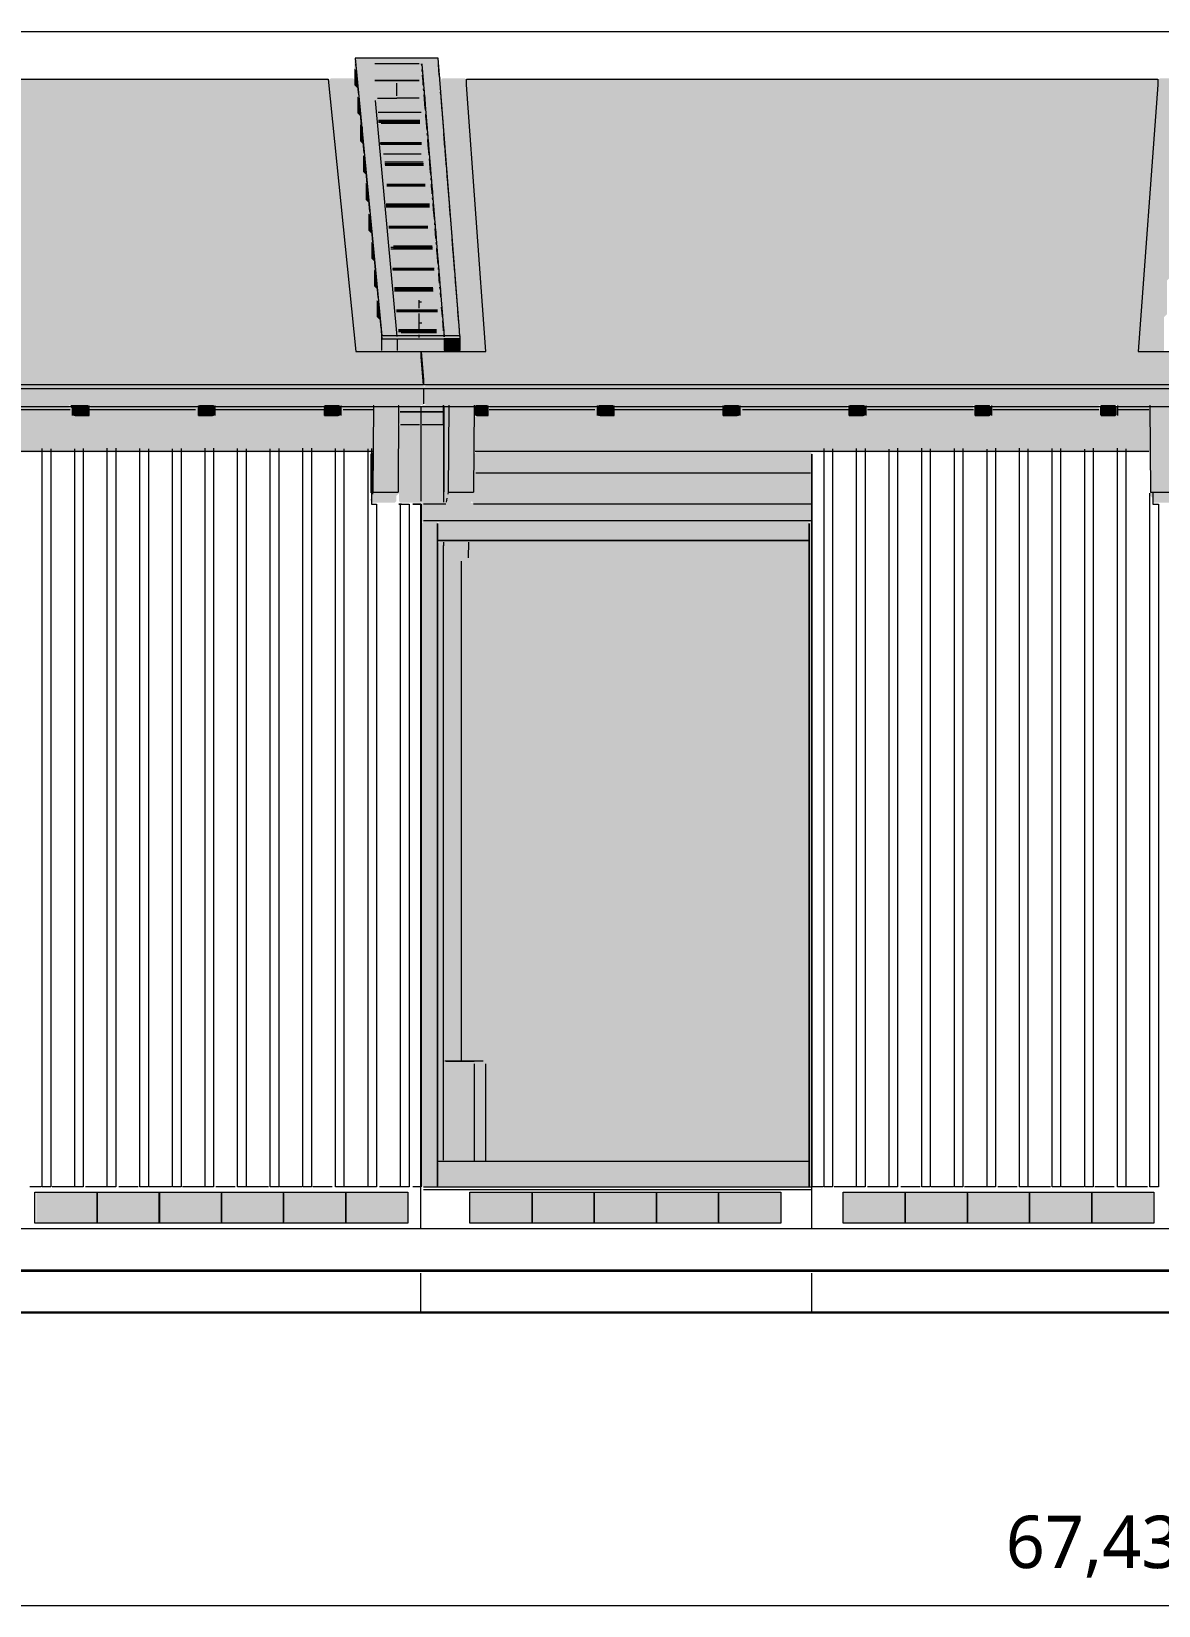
# Model space of a CAD drawing. Header units: millimetres. Extents: x 0 to 84100, y 0 to 59400.
# Drawn here: x 36177 to 40214, y 45447 to 51084 of the extents above; entities that cross this region are included whole.
import ezdxf

# ---------------------------------------------------------------- set-up
doc = ezdxf.new("R2010")
doc.units = ezdxf.units.MM
for name, color, linetype, lineweight in [('01_切断（構造・壁）', 7, 'Continuous', 35), ('09_立面の外形', 7, 'Continuous', 30), ('10_見えがかり', 7, 'Continuous', 13), ('12_見えがかり（ガラス）', 5, 'Continuous', 9), ('50_寸法', 3, 'Continuous', 9)]:
    doc.layers.add(name, color=color, linetype=linetype, lineweight=lineweight)
doc.styles.add('JP', font='NotoSansCJKjp-Regular.otf')

msp = doc.modelspace()

# ---------------------------------------------------------------- hatches: boundary and pattern name
at = {"layer": '10_見えがかり', "true_color": 0xbdbdbd}
for points in [[(37244.3, 50911.6), (37244.3, 50821.6), (37254.3, 50811.6), (37254.3, 50731.6), (37264.3, 50721.6), (37264.3, 50631.6), (37274.3, 50621.6), (37274.3, 50531.6), (37284.3, 50521.6), (37284.3, 50431.6), (37294.3, 50421.6), (37294.3, 50341.6), (37304.3, 50331.6), (37304.3, 50241.6), (37314.3, 50231.6), (37314.3, 50141.6), (37324.3, 50131.6), (37324.3, 50041.6), (37334.3, 50031.6), (37334.3, 49941.6), (37339.3, 49936.6), (37569.3, 49936.6), (37574.3, 49931.6), (37574.3, 49871.6), (37584.3, 49861.6), (37584.3, 49821.6), (37579.3, 49816.6), (34799.3, 49816.6), (34794.3, 49821.6), (34794.3, 49871.6), (34784.3, 49881.6), (34784.3, 49911.6), (34774.3, 49921.6), (34774.3, 49931.6), (34779.3, 49936.6), (34999.3, 49936.6), (35004.3, 49941.6), (34994.3, 49951.6), (34994.3, 49981.6), (34984.3, 49991.6), (34984.3, 50021.6), (34974.3, 50031.6), (34974.3, 50061.6), (34964.3, 50071.6), (34964.3, 50101.6), (34954.3, 50111.6), (34954.3, 50141.6), (34944.3, 50151.6), (34944.3, 50181.6), (34934.3, 50191.6), (34934.3, 50221.6), (34924.3, 50231.6), (34924.3, 50261.6), (34914.3, 50271.6), (34914.3, 50301.6), (34904.3, 50311.6), (34904.3, 50341.6), (34894.3, 50351.6), (34894.3, 50381.6), (34884.3, 50391.6), (34884.3, 50421.6), (34874.3, 50431.6), (34874.3, 50461.6), (34864.3, 50471.6), (34864.3, 50501.6), (34854.3, 50511.6), (34854.3, 50541.6), (34844.3, 50551.6), (34844.3, 50581.6), (34834.3, 50591.6), (34834.3, 50621.6), (34824.3, 50631.6), (34824.3, 50661.6), (34814.3, 50671.6), (34814.3, 50701.6), (34804.3, 50711.6), (34804.3, 50741.6), (34794.3, 50751.6), (34794.3, 50781.6), (34784.3, 50791.6), (34784.3, 50821.6), (34774.3, 50831.6), (34774.3, 50871.6), (34764.3, 50881.6), (34764.3, 50911.6), (34769.3, 50916.6), (37239.3, 50916.6)], [(37344.3, 50881.6), (37344.3, 50851.6), (37344.3, 50791.6), (37354.3, 50781.6), (37354.3, 50751.6), (37354.3, 50691.6), (37364.3, 50681.6), (37364.3, 50641.6), (37364.3, 50581.6), (37374.3, 50571.6), (37374.3, 50541.6), (37374.3, 50481.6), (37384.3, 50471.6), (37384.3, 50431.6), (37384.3, 50371.6), (37394.3, 50361.6), (37394.3, 50331.6), (37394.3, 50271.6), (37404.3, 50261.6), (37404.3, 50231.6), (37404.3, 50171.6), (37414.3, 50161.6), (37414.3, 50121.6), (37414.3, 50061.6), (37424.3, 50051.6), (37424.3, 50021.6), (37424.3, 49961.6), (37434.3, 49951.6), (37434.3, 49941.6), (37429.3, 49936.6), (37339.3, 49936.6), (37334.3, 49941.6), (37334.3, 50031.6), (37324.3, 50041.6), (37324.3, 50131.6), (37314.3, 50141.6), (37314.3, 50231.6), (37304.3, 50241.6), (37304.3, 50331.6), (37294.3, 50341.6), (37294.3, 50421.6), (37284.3, 50431.6), (37284.3, 50521.6), (37274.3, 50531.6), (37274.3, 50621.6), (37264.3, 50631.6), (37264.3, 50721.6), (37254.3, 50731.6), (37254.3, 50811.6), (37244.3, 50821.6), (37244.3, 50911.6), (37249.3, 50916.6), (37329.3, 50916.6), (37334.3, 50911.6), (37334.3, 50891.6)], [(37334.3, 50891.6), (37334.3, 50951.6), (37344.3, 50941.6), (37344.3, 50881.6)], [(40214.3, 50911.6), (40214.3, 50871.6), (40204.3, 50861.6), (40204.3, 50731.6), (40194.3, 50721.6), (40194.3, 50601.6), (40184.3, 50591.6), (40184.3, 50461.6), (40174.3, 50451.6), (40174.3, 50321.6), (40164.3, 50311.6), (40164.3, 50191.6), (40154.3, 50181.6), (40154.3, 50051.6), (40144.3, 50041.6), (40144.3, 49941.6), (40149.3, 49936.6), (40369.3, 49936.6), (40374.3, 49931.6), (40374.3, 49901.6), (40364.3, 49891.6), (40364.3, 49821.6), (40359.3, 49816.6), (37589.3, 49816.6), (37584.3, 49821.6), (37584.3, 49861.6), (37574.3, 49871.6), (37574.3, 49931.6), (37579.3, 49936.6), (37799.3, 49936.6), (37804.3, 49941.6), (37804.3, 50011.6), (37794.3, 50021.6), (37794.3, 50141.6), (37784.3, 50151.6), (37784.3, 50281.6), (37774.3, 50291.6), (37774.3, 50421.6), (37764.3, 50431.6), (37764.3, 50551.6), (37754.3, 50561.6), (37754.3, 50691.6), (37744.3, 50701.6), (37744.3, 50831.6), (37734.3, 50841.6), (37734.3, 50911.6), (37739.3, 50916.6), (40209.3, 50916.6)], [(37744.3, 50831.6), (37744.3, 50701.6), (37754.3, 50691.6), (37754.3, 50561.6), (37764.3, 50551.6), (37764.3, 50431.6), (37774.3, 50421.6), (37774.3, 50291.6), (37784.3, 50281.6), (37784.3, 50151.6), (37794.3, 50141.6), (37794.3, 50021.6), (37804.3, 50011.6), (37804.3, 49941.6), (37799.3, 49936.6), (37719.3, 49936.6), (37714.3, 49941.6), (37714.3, 49991.6), (37714.3, 50021.6), (37714.3, 50031.6), (37704.3, 50041.6), (37704.3, 50141.6), (37704.3, 50161.6), (37694.3, 50171.6), (37694.3, 50271.6), (37694.3, 50281.6), (37684.3, 50291.6), (37684.3, 50401.6), (37684.3, 50411.6), (37674.3, 50421.6), (37674.3, 50521.6), (37674.3, 50541.6), (37664.3, 50551.6), (37664.3, 50651.6), (37664.3, 50661.6), (37654.3, 50671.6), (37654.3, 50781.6), (37654.3, 50791.6), (37644.3, 50801.6), (37644.3, 50911.6), (37649.3, 50916.6), (37729.3, 50916.6), (37734.3, 50911.6), (37734.3, 50841.6)], [(40294.3, 50701.6), (40284.3, 50691.6), (40284.3, 50681.6), (40284.3, 50581.6), (40274.3, 50571.6), (40274.3, 50551.6), (40274.3, 50451.6), (40264.3, 50441.6), (40264.3, 50431.6), (40264.3, 50321.6), (40254.3, 50311.6), (40254.3, 50301.6), (40254.3, 50201.6), (40244.3, 50191.6), (40244.3, 50181.6), (40244.3, 50071.6), (40234.3, 50061.6), (40234.3, 50051.6), (40234.3, 49991.6), (40234.3, 49941.6), (40229.3, 49936.6), (40149.3, 49936.6), (40144.3, 49941.6), (40144.3, 50041.6), (40154.3, 50051.6), (40154.3, 50181.6), (40164.3, 50191.6), (40164.3, 50311.6), (40174.3, 50321.6), (40174.3, 50451.6), (40184.3, 50461.6), (40184.3, 50591.6), (40194.3, 50601.6), (40194.3, 50721.6), (40204.3, 50731.6), (40204.3, 50861.6), (40214.3, 50871.6), (40214.3, 50911.6), (40219.3, 50916.6), (40299.3, 50916.6), (40304.3, 50911.6), (40304.3, 50831.6), (40294.3, 50821.6), (40294.3, 50811.6)], [(37344.3, 50791.6), (37344.3, 50851.6), (37354.3, 50841.6), (37354.3, 50781.6)], [(37354.3, 50691.6), (37354.3, 50751.6), (37364.3, 50741.6), (37364.3, 50681.6)], [(37364.3, 50581.6), (37364.3, 50641.6), (37374.3, 50631.6), (37374.3, 50571.6)], [(37374.3, 50481.6), (37374.3, 50541.6), (37384.3, 50531.6), (37384.3, 50471.6)], [(37384.3, 50371.6), (37384.3, 50431.6), (37394.3, 50421.6), (37394.3, 50361.6)], [(37394.3, 50271.6), (37394.3, 50331.6), (37404.3, 50321.6), (37404.3, 50261.6)], [(37404.3, 50171.6), (37404.3, 50231.6), (37414.3, 50221.6), (37414.3, 50161.6)], [(37414.3, 50061.6), (37414.3, 50121.6), (37424.3, 50111.6), (37424.3, 50051.6)], [(37484.3, 49941.6), (37479.3, 49936.6), (37439.3, 49936.6), (37434.3, 49941.6), (37434.3, 49951.6), (37424.3, 49961.6), (37424.3, 50021.6), (37434.3, 50011.6), (37434.3, 49991.6), (37439.3, 49986.6), (37484.3, 49986.6)], [(37654.3, 49981.6), (37654.3, 49941.6), (37649.3, 49936.6), (37489.3, 49936.6), (37484.3, 49941.6), (37484.3, 49981.6), (37489.3, 49986.6), (37649.3, 49986.6)], [(37714.3, 49941.6), (37709.3, 49936.6), (37659.3, 49936.6), (37654.3, 49941.6), (37654.3, 49986.6), (37709.3, 49986.6), (37714.3, 49991.6)], [(37579.3, 49746.6), (37499.3, 49746.6), (34889.3, 49746.6), (34809.3, 49746.6), (34804.3, 49751.6), (34804.3, 49811.6), (34809.3, 49816.6), (37579.3, 49816.6), (37584.3, 49811.6), (37584.3, 49751.6)], [(40359.3, 49746.6), (40299.3, 49746.6), (37669.3, 49746.6), (37589.3, 49746.6), (37584.3, 49751.6), (37584.3, 49811.6), (37589.3, 49816.6), (40359.3, 49816.6), (40364.3, 49811.6), (40364.3, 49751.6)], [(37404.3, 49731.6), (37404.3, 49581.6), (37399.3, 49576.6), (36169.3, 49576.6), (34979.3, 49576.6), (34974.3, 49581.6), (34974.3, 49641.6), (34984.3, 49651.6), (34984.3, 49701.6), (34989.3, 49706.6), (35029.3, 49706.6), (35034.3, 49711.6), (35034.3, 49731.6), (35039.3, 49736.6), (35409.3, 49736.6), (35424.3, 49721.6), (35424.3, 49711.6), (35429.3, 49706.6), (35479.3, 49706.6), (35484.3, 49711.6), (35484.3, 49731.6), (35489.3, 49736.6), (35859.3, 49736.6), (35874.3, 49721.6), (35874.3, 49711.6), (35879.3, 49706.6), (35929.3, 49706.6), (35934.3, 49711.6), (35934.3, 49731.6), (35939.3, 49736.6), (36319.3, 49736.6), (36324.3, 49731.6), (36324.3, 49711.6), (36329.3, 49706.6), (36379.3, 49706.6), (36384.3, 49711.6), (36384.3, 49731.6), (36389.3, 49736.6), (36769.3, 49736.6), (36774.3, 49731.6), (36774.3, 49711.6), (36779.3, 49706.6), (36829.3, 49706.6), (36834.3, 49711.6), (36834.3, 49731.6), (36839.3, 49736.6), (37219.3, 49736.6), (37224.3, 49731.6), (37224.3, 49711.6), (37229.3, 49706.6), (37279.3, 49706.6), (37284.3, 49711.6), (37284.3, 49731.6), (37289.3, 49736.6), (37399.3, 49736.6)], [(35934.3, 49741.6), (35939.3, 49746.6), (36309.3, 49746.6), (36314.3, 49741.6), (36309.3, 49736.6), (35939.3, 49736.6)], [(36384.3, 49741.6), (36384.3, 49711.6), (36379.3, 49706.6), (36329.3, 49706.6), (36324.3, 49711.6), (36324.3, 49731.6), (36314.3, 49741.6), (36319.3, 49746.6), (36379.3, 49746.6)], [(36389.3, 49736.6), (36384.3, 49741.6), (36389.3, 49746.6), (36769.3, 49746.6), (36774.3, 49741.6), (36769.3, 49736.6)], [(36834.3, 49741.6), (36834.3, 49711.6), (36829.3, 49706.6), (36779.3, 49706.6), (36774.3, 49711.6), (36774.3, 49741.6), (36779.3, 49746.6), (36829.3, 49746.6)], [(36834.3, 49741.6), (36839.3, 49746.6), (37219.3, 49746.6), (37224.3, 49741.6), (37219.3, 49736.6), (36839.3, 49736.6)], [(37284.3, 49741.6), (37284.3, 49711.6), (37279.3, 49706.6), (37229.3, 49706.6), (37224.3, 49711.6), (37224.3, 49741.6), (37229.3, 49746.6), (37279.3, 49746.6)], [(37284.3, 49741.6), (37289.3, 49746.6), (37399.3, 49746.6), (37404.3, 49741.6), (37399.3, 49736.6), (37289.3, 49736.6)], [(37814.3, 49741.6), (37814.3, 49711.6), (37809.3, 49706.6), (37769.3, 49706.6), (37764.3, 49711.6), (37764.3, 49741.6), (37769.3, 49746.6), (37809.3, 49746.6)], [(40184.3, 49731.6), (40184.3, 49581.6), (40179.3, 49576.6), (38969.3, 49576.6), (37769.3, 49576.6), (37764.3, 49581.6), (37764.3, 49701.6), (37769.3, 49706.6), (37809.3, 49706.6), (37814.3, 49711.6), (37814.3, 49731.6), (37819.3, 49736.6), (38199.3, 49736.6), (38204.3, 49731.6), (38204.3, 49711.6), (38209.3, 49706.6), (38259.3, 49706.6), (38264.3, 49711.6), (38264.3, 49731.6), (38269.3, 49736.6), (38649.3, 49736.6), (38654.3, 49731.6), (38654.3, 49711.6), (38659.3, 49706.6), (38709.3, 49706.6), (38714.3, 49711.6), (38714.3, 49731.6), (38719.3, 49736.6), (39099.3, 49736.6), (39104.3, 49731.6), (39104.3, 49711.6), (39109.3, 49706.6), (39159.3, 49706.6), (39164.3, 49711.6), (39164.3, 49731.6), (39169.3, 49736.6), (39549.3, 49736.6), (39554.3, 49731.6), (39554.3, 49711.6), (39559.3, 49706.6), (39609.3, 49706.6), (39614.3, 49711.6), (39614.3, 49731.6), (39619.3, 49736.6), (39999.3, 49736.6), (40004.3, 49731.6), (40004.3, 49711.6), (40009.3, 49706.6), (40059.3, 49706.6), (40064.3, 49711.6), (40064.3, 49731.6), (40069.3, 49736.6), (40179.3, 49736.6)], [(37819.3, 49736.6), (37814.3, 49741.6), (37819.3, 49746.6), (38199.3, 49746.6), (38204.3, 49741.6), (38199.3, 49736.6)], [(38264.3, 49741.6), (38264.3, 49711.6), (38259.3, 49706.6), (38209.3, 49706.6), (38204.3, 49711.6), (38204.3, 49741.6), (38209.3, 49746.6), (38259.3, 49746.6)], [(38264.3, 49741.6), (38269.3, 49746.6), (38649.3, 49746.6), (38654.3, 49741.6), (38649.3, 49736.6), (38269.3, 49736.6)], [(38714.3, 49741.6), (38714.3, 49711.6), (38709.3, 49706.6), (38659.3, 49706.6), (38654.3, 49711.6), (38654.3, 49741.6), (38659.3, 49746.6), (38709.3, 49746.6)], [(38714.3, 49741.6), (38719.3, 49746.6), (39099.3, 49746.6), (39104.3, 49741.6), (39099.3, 49736.6), (38719.3, 49736.6)], [(39164.3, 49741.6), (39164.3, 49711.6), (39159.3, 49706.6), (39109.3, 49706.6), (39104.3, 49711.6), (39104.3, 49741.6), (39109.3, 49746.6), (39159.3, 49746.6)], [(39169.3, 49736.6), (39164.3, 49741.6), (39169.3, 49746.6), (39549.3, 49746.6), (39554.3, 49741.6), (39549.3, 49736.6)], [(39614.3, 49741.6), (39614.3, 49711.6), (39609.3, 49706.6), (39559.3, 49706.6), (39554.3, 49711.6), (39554.3, 49741.6), (39559.3, 49746.6), (39609.3, 49746.6)], [(39614.3, 49741.6), (39619.3, 49746.6), (39999.3, 49746.6), (40004.3, 49741.6), (39999.3, 49736.6), (39619.3, 49736.6)], [(40064.3, 49741.6), (40064.3, 49711.6), (40059.3, 49706.6), (40009.3, 49706.6), (40004.3, 49711.6), (40004.3, 49741.6), (40009.3, 49746.6), (40059.3, 49746.6)], [(40064.3, 49741.6), (40069.3, 49746.6), (40179.3, 49746.6), (40184.3, 49741.6), (40179.3, 49736.6), (40069.3, 49736.6)], [(37499.3, 49676.6), (37494.3, 49681.6), (37494.3, 49721.6), (37499.3, 49716.6), (37569.3, 49716.6), (37574.3, 49711.6), (37574.3, 49676.6)], [(37404.3, 49511.6), (37399.3, 49506.6), (37394.3, 49511.6), (37394.3, 49571.6), (37399.3, 49576.6), (37404.3, 49571.6)]]:
    msp.add_hatch(color=8, dxfattribs=at).paths.add_polyline_path(points)
at = {"layer": '10_見えがかり', "true_color": 0xe9dcc4}
for points in [[(37494.3, 49741.6), (37494.3, 49721.6), (37494.3, 49431.6), (37484.3, 49421.6), (37484.3, 49401.6), (37479.3, 49396.6), (37399.3, 49396.6), (37394.3, 49401.6), (37394.3, 49501.6), (37404.3, 49511.6), (37404.3, 49741.6), (37409.3, 49746.6), (37489.3, 49746.6)], [(37754.3, 49421.6), (37754.3, 49401.6), (37749.3, 49396.6), (37659.3, 49396.6), (37664.3, 49401.6), (37664.3, 49421.6), (37674.3, 49431.6), (37674.3, 49741.6), (37669.3, 49746.6), (37759.3, 49746.6), (37764.3, 49741.6), (37764.3, 49571.6), (37764.3, 49431.6)], [(40289.3, 49396.6), (40199.3, 49396.6), (40194.3, 49401.6), (40194.3, 49411.6), (40184.3, 49421.6), (40184.3, 49741.6), (40189.3, 49746.6), (40289.3, 49746.6), (40294.3, 49741.6), (40294.3, 49721.6), (40294.3, 49401.6)], [(37499.3, 49396.6), (37494.3, 49401.6), (37494.3, 49671.6), (37499.3, 49676.6), (37574.3, 49676.6), (37574.3, 49401.6), (37579.3, 49396.6)], [(38974.3, 49391.6), (38974.3, 49331.6), (38969.3, 49326.6), (37579.3, 49326.6), (37574.3, 49331.6), (37574.3, 49391.6), (37579.3, 49396.6), (37659.3, 49396.6), (37759.3, 49396.6), (38969.3, 49396.6)], [(37634.3, 49321.6), (37634.3, 49251.6), (37634.3, 47041.6), (37634.3, 46951.6), (37629.3, 46946.6), (37579.3, 46946.6), (37574.3, 46951.6), (37574.3, 49321.6), (37579.3, 49326.6), (37629.3, 49326.6)], [(38964.3, 49321.6), (38964.3, 49261.6), (38959.3, 49256.6), (37639.3, 49256.6), (37634.3, 49261.6), (37634.3, 49321.6), (37639.3, 49326.6), (38959.3, 49326.6)], [(38974.3, 49321.6), (38974.3, 46951.6), (38969.3, 46946.6), (38964.3, 46951.6), (38964.3, 47041.6), (38964.3, 49251.6), (38964.3, 49321.6), (38969.3, 49326.6)], [(38964.3, 47031.6), (38964.3, 46951.6), (38959.3, 46946.6), (37639.3, 46946.6), (37634.3, 46951.6), (37634.3, 47031.6), (37639.3, 47036.6), (38959.3, 47036.6)], [(36414.3, 46921.6), (36414.3, 46821.6), (36409.3, 46816.6), (36199.3, 46816.6), (36194.3, 46821.6), (36194.3, 46921.6), (36199.3, 46926.6), (36409.3, 46926.6)], [(36634.3, 46921.6), (36634.3, 46821.6), (36629.3, 46816.6), (36419.3, 46816.6), (36414.3, 46821.6), (36414.3, 46921.6), (36419.3, 46926.6), (36629.3, 46926.6)], [(36854.3, 46921.6), (36854.3, 46821.6), (36849.3, 46816.6), (36639.3, 46816.6), (36634.3, 46821.6), (36634.3, 46921.6), (36639.3, 46926.6), (36849.3, 46926.6)], [(37084.3, 46921.6), (37084.3, 46821.6), (37079.3, 46816.6), (36859.3, 46816.6), (36854.3, 46821.6), (36854.3, 46921.6), (36859.3, 46926.6), (37079.3, 46926.6)], [(37304.3, 46921.6), (37304.3, 46821.6), (37299.3, 46816.6), (37089.3, 46816.6), (37084.3, 46821.6), (37084.3, 46921.6), (37089.3, 46926.6), (37299.3, 46926.6)], [(37524.3, 46921.6), (37524.3, 46821.6), (37519.3, 46816.6), (37309.3, 46816.6), (37304.3, 46821.6), (37304.3, 46921.6), (37309.3, 46926.6), (37519.3, 46926.6)], [(37974.3, 46921.6), (37974.3, 46821.6), (37969.3, 46816.6), (37749.3, 46816.6), (37744.3, 46821.6), (37744.3, 46921.6), (37749.3, 46926.6), (37969.3, 46926.6)], [(38194.3, 46921.6), (38194.3, 46821.6), (38189.3, 46816.6), (37979.3, 46816.6), (37974.3, 46821.6), (37974.3, 46921.6), (37979.3, 46926.6), (38189.3, 46926.6)], [(38414.3, 46921.6), (38414.3, 46821.6), (38409.3, 46816.6), (38199.3, 46816.6), (38194.3, 46821.6), (38194.3, 46921.6), (38199.3, 46926.6), (38409.3, 46926.6)], [(38634.3, 46921.6), (38634.3, 46821.6), (38629.3, 46816.6), (38419.3, 46816.6), (38414.3, 46821.6), (38414.3, 46921.6), (38419.3, 46926.6), (38629.3, 46926.6)], [(38864.3, 46921.6), (38864.3, 46821.6), (38859.3, 46816.6), (38639.3, 46816.6), (38634.3, 46821.6), (38634.3, 46921.6), (38639.3, 46926.6), (38859.3, 46926.6)], [(39304.3, 46921.6), (39304.3, 46821.6), (39299.3, 46816.6), (39089.3, 46816.6), (39084.3, 46821.6), (39084.3, 46921.6), (39089.3, 46926.6), (39299.3, 46926.6)], [(39534.3, 46921.6), (39534.3, 46821.6), (39529.3, 46816.6), (39309.3, 46816.6), (39304.3, 46821.6), (39304.3, 46921.6), (39309.3, 46926.6), (39529.3, 46926.6)], [(39754.3, 46921.6), (39754.3, 46821.6), (39749.3, 46816.6), (39539.3, 46816.6), (39534.3, 46821.6), (39534.3, 46921.6), (39539.3, 46926.6), (39749.3, 46926.6)], [(39974.3, 46921.6), (39974.3, 46821.6), (39969.3, 46816.6), (39759.3, 46816.6), (39754.3, 46821.6), (39754.3, 46921.6), (39759.3, 46926.6), (39969.3, 46926.6)], [(40194.3, 46921.6), (40194.3, 46821.6), (40189.3, 46816.6), (39979.3, 46816.6), (39974.3, 46821.6), (39974.3, 46921.6), (39979.3, 46926.6), (40189.3, 46926.6)]]:
    msp.add_hatch(color=8, dxfattribs=at).paths.add_polyline_path(points)
at = {"layer": '12_見えがかり（ガラス）', "true_color": 0xdce9f2}
for points in [[(37629.3, 50986.6), (37634.3, 50981.6), (37634.3, 50931.6), (37644.3, 50921.6), (37644.3, 50801.6), (37654.3, 50791.6), (37654.3, 50671.6), (37664.3, 50661.6), (37664.3, 50551.6), (37674.3, 50541.6), (37674.3, 50421.6), (37684.3, 50411.6), (37684.3, 50291.6), (37694.3, 50281.6), (37694.3, 50171.6), (37704.3, 50161.6), (37704.3, 50041.6), (37714.3, 50031.6), (37714.3, 49991.6), (37709.3, 49986.6), (37439.3, 49986.6), (37434.3, 49991.6), (37434.3, 50011.6), (37424.3, 50021.6), (37424.3, 50111.6), (37414.3, 50121.6), (37414.3, 50221.6), (37404.3, 50231.6), (37404.3, 50321.6), (37394.3, 50331.6), (37394.3, 50421.6), (37384.3, 50431.6), (37384.3, 50531.6), (37374.3, 50541.6), (37374.3, 50631.6), (37364.3, 50641.6), (37364.3, 50741.6), (37354.3, 50751.6), (37354.3, 50841.6), (37344.3, 50851.6), (37344.3, 50941.6), (37334.3, 50951.6), (37334.3, 50981.6), (37339.3, 50986.6)], [(37569.3, 49746.6), (37574.3, 49741.6), (37574.3, 49721.6), (37569.3, 49716.6), (37499.3, 49716.6), (37494.3, 49721.6), (37494.3, 49741.6), (37499.3, 49746.6)], [(37674.3, 49741.6), (37674.3, 49431.6), (37664.3, 49421.6), (37664.3, 49401.6), (37659.3, 49396.6), (37579.3, 49396.6), (37574.3, 49401.6), (37574.3, 49741.6), (37579.3, 49746.6), (37669.3, 49746.6)], [(38974.3, 49571.6), (38974.3, 49401.6), (38969.3, 49396.6), (37759.3, 49396.6), (37754.3, 49401.6), (37754.3, 49421.6), (37764.3, 49431.6), (37764.3, 49571.6), (37769.3, 49576.6), (38969.3, 49576.6)], [(38959.3, 49256.6), (38964.3, 49251.6), (38964.3, 47041.6), (38959.3, 47036.6), (37639.3, 47036.6), (37634.3, 47041.6), (37634.3, 49251.6), (37639.3, 49256.6)]]:
    msp.add_hatch(color=8, dxfattribs=at).paths.add_polyline_path(points)

# ---------------------------------------------------------------- linework, layer by layer
at = {"layer": '01_切断（構造・壁）'}
msp.add_lwpolyline([(3834.3, 46646.6), (76265.7, 46646.6)], dxfattribs=at)
at = {"layer": '09_立面の外形'}
msp.add_lwpolyline([(67527.7, 46496.6), (10808.1, 46496.6)], dxfattribs=at)
at = {"layer": '10_見えがかり'}
for points in [[(34510.1, 51084.2), (37485.4, 51084.2)], [(37485.4, 51084.2), (40461.1, 51084.2)], [(37337.6, 50966.9), (37338.6, 50956.9)], [(37565.5, 50968.5), (37406.9, 50968.5)], [(37573.4, 50968.9), (37574, 50961.9)], [(37575.4, 50968.9), (37576, 50961.9)], [(37575.6, 50966.9), (37655.8, 49991.8)], [(35001.4, 49938), (34764, 50893.1), (34764, 50912.9), (37240, 50912.9), (37339.6, 49938), (37572.9, 49938), (37581.4, 49838), (37581.4, 49818.2), (37477.4, 49818.1), (34903.2, 49818.1), (34799.3, 49818.2), (34773, 49918.1), (34773, 49938), (35001.4, 49938)], [(37339.6, 50947), (37343.4, 50907.2)], [(37565.5, 50908.9), (37406.8, 50908.9)], [(37406.9, 50908.5), (37486.2, 50908.5)], [(37486.2, 50908.5), (37565.5, 50908.5)], [(37804.8, 49938), (37735.2, 50893.1), (37735.2, 50912.9), (40211.4, 50912.9), (40211.4, 50893.1), (40141.2, 49938), (40373.1, 49938), (40373.1, 49918.1), (40364.1, 49818.2), (40260.1, 49818.1), (37686.9, 49818.1), (37581.6, 49818.2), (37572.9, 49918.1), (37572.9, 49938), (37804.8, 49938)], [(37575.1, 50948), (37575.7, 50941.1)], [(37576.8, 50927.2), (37578.6, 50906.3)], [(37577.1, 50948), (37577.7, 50941.1)], [(37578.8, 50927.2), (37580.5, 50906.3)], [(37344.4, 50897.2), (37348.2, 50857.4)], [(37486.2, 50854), (37486.2, 50899.4)], [(37486.2, 50854), (37486.2, 50899.4)], [(37578.6, 50906.3), (37579.7, 50892.4)], [(37580.5, 50906.3), (37581.7, 50892.4)], [(37580.9, 50878.4), (37581.4, 50871.5)], [(37582.6, 50857.6), (37583.7, 50843.7)], [(37582.8, 50878.4), (37583.4, 50871.5)], [(37584.5, 50857.6), (37585.7, 50843.7)], [(37643.7, 50857.4), (37642.9, 50867.4)], [(37349.1, 50847.5), (37353.9, 50797.7)], [(37487.6, 49991.8), (37409.1, 50837.5)], [(37416.8, 50844.9), (37486.2, 50844.9)], [(37565.5, 50844.9), (37486.2, 50844.9)], [(37583.7, 50843.7), (37585.4, 50822.8)], [(37585.4, 50822.8), (37587.2, 50801.9)], [(37585.7, 50843.7), (37587.4, 50822.8)], [(37587.4, 50822.8), (37589.1, 50801.9)], [(37648.4, 50797.7), (37644.4, 50847.5)], [(37354.9, 50787.8), (37358.7, 50748)], [(37572.9, 50793.9), (37419.6, 50793.9)], [(37568.3, 50765.7), (37419.9, 50765.7)], [(37419.9, 50759.7), (37568.3, 50759.7)], [(37568.7, 50760.7), (37420.4, 50760.7)], [(37568.7, 50754.7), (37430.2, 50754.7)], [(37588.3, 50788), (37588.9, 50781)], [(37588.9, 50781), (37590.6, 50760.2)], [(37590.3, 50788), (37590.8, 50781)], [(37590.6, 50760.2), (37592.3, 50739.3)], [(37590.8, 50781), (37592.6, 50760.2)], [(37592.3, 50739.3), (37592.9, 50732.3)], [(37592.6, 50760.2), (37594.3, 50739.3)], [(37594.3, 50739.3), (37594.8, 50732.3)], [(37653.8, 50728.1), (37649.1, 50787.8)], [(37359.7, 50738), (37363.5, 50698.2)], [(37364.5, 50688.3), (37368.3, 50648.5)], [(37426.8, 50684.7), (37574.5, 50684.7)], [(37574.9, 50685.7), (37427.2, 50685.7)], [(37594, 50718.4), (37594.6, 50711.4)], [(37595.8, 50697.5), (37597.5, 50676.7)], [(37596, 50718.4), (37596.6, 50711.4)], [(37597.7, 50697.5), (37599.4, 50676.7)], [(37658.5, 50668.4), (37654.6, 50718.1)], [(37369.3, 50638.5), (37374.1, 50588.8)], [(37574.9, 50679.7), (37427.2, 50679.7)], [(37572.8, 50644.9), (37438.7, 50644.9)], [(37597.5, 50676.7), (37599.2, 50655.8)], [(37599.2, 50655.8), (37600.3, 50641.9)], [(37599.4, 50676.7), (37601.1, 50655.8)], [(37601.1, 50655.8), (37602.3, 50641.9)], [(37601.5, 50627.9), (37602.6, 50614)], [(37603.4, 50627.9), (37604.6, 50614)], [(37664, 50598.7), (37659.3, 50658.4)], [(37375, 50578.8), (37378.9, 50539)], [(37580.7, 50615.7), (37443.4, 50615.7)], [(37443.4, 50609.7), (37580.7, 50609.7)], [(37581.1, 50610.7), (37443.9, 50610.7)], [(37581.1, 50604.7), (37443.9, 50604.7)], [(37602.6, 50614), (37604.4, 50593.2)], [(37604.4, 50593.2), (37606.1, 50572.3)], [(37604.6, 50614), (37606.3, 50593.2)], [(37606.3, 50593.2), (37608, 50572.3)], [(37667.9, 50549), (37664.8, 50588.8)], [(37379.8, 50529.1), (37383.6, 50489.3)], [(37450.3, 50534.7), (37586.9, 50534.7)], [(37587.4, 50535.7), (37450.7, 50535.7)], [(37587.4, 50529.7), (37450.7, 50529.7)], [(37607.2, 50558.4), (37607.8, 50551.4)], [(37608.9, 50537.5), (37609.5, 50530.5)], [(37609.2, 50558.4), (37609.7, 50551.4)], [(37609.5, 50530.5), (37611.2, 50509.7)], [(37610.9, 50537.5), (37611.4, 50530.5)], [(37611.4, 50530.5), (37613.2, 50509.7)], [(37674.2, 50469.4), (37668.7, 50539)], [(37384.6, 50479.3), (37388.4, 50439.5)], [(37602.9, 50465.7), (37447.4, 50465.7)], [(37447.4, 50459.7), (37602.9, 50459.7)], [(37603.3, 50460.7), (37447.8, 50460.7)], [(37611.2, 50509.7), (37611.8, 50502.7)], [(37613, 50488.8), (37613.5, 50481.8)], [(37613.2, 50509.7), (37613.7, 50502.7)], [(37614.7, 50467.9), (37616.4, 50447)], [(37614.9, 50488.8), (37615.5, 50481.8)], [(37616.6, 50467.9), (37618.3, 50447)], [(37678.1, 50419.6), (37675, 50459.4)], [(37389.4, 50429.6), (37394.2, 50379.8)], [(37603.3, 50454.7), (37447.8, 50454.7)], [(37616.4, 50447), (37618.1, 50426.2)], [(37618.1, 50426.2), (37619.3, 50412.2)], [(37618.3, 50447), (37620, 50426.2)], [(37620, 50426.2), (37621.2, 50412.2)], [(37683.6, 50350), (37678.9, 50409.7)], [(37395.1, 50369.9), (37399, 50330.1)], [(37457.2, 50384.7), (37596.7, 50384.7)], [(37597.2, 50385.7), (37457.6, 50385.7)], [(37597.1, 50379.7), (37457.6, 50379.7)], [(37620.4, 50398.3), (37621, 50391.4)], [(37622.1, 50377.4), (37623.3, 50363.5)], [(37622.3, 50398.3), (37622.9, 50391.4)], [(37623.3, 50363.5), (37625, 50342.7)], [(37624, 50377.4), (37625.2, 50363.5)], [(37625.2, 50363.5), (37626.9, 50342.7)], [(37399.9, 50320.1), (37403.8, 50280.3)], [(37613.3, 50310.7), (37464.5, 50310.7)], [(37613.3, 50304.7), (37464.5, 50304.7)], [(37612.9, 50315.7), (37474, 50315.7)], [(37474, 50309.7), (37612.9, 50309.7)], [(37626.1, 50328.7), (37626.7, 50321.8)], [(37627.9, 50307.9), (37628.4, 50300.9)], [(37628.1, 50328.7), (37628.6, 50321.8)], [(37628.4, 50300.9), (37630.2, 50280)], [(37629.8, 50307.9), (37630.3, 50300.9)], [(37630.3, 50300.9), (37632.1, 50280)], [(37688.3, 50290.3), (37684.4, 50340)], [(37404.7, 50270.4), (37408.6, 50230.6)], [(37470.9, 50234.7), (37619.1, 50234.7)], [(37619.5, 50235.7), (37471.4, 50235.7)], [(37630.2, 50280), (37631.9, 50259.2)], [(37631.9, 50259.2), (37632.4, 50252.2)], [(37632.1, 50280), (37633.8, 50259.2)], [(37633.6, 50238.3), (37634.2, 50231.3)], [(37633.8, 50259.2), (37634.3, 50252.2)], [(37635.5, 50238.3), (37636.1, 50231.3)], [(37693.8, 50220.6), (37689.1, 50280.3)], [(37409.5, 50220.6), (37414.3, 50170.9)], [(37619.5, 50229.7), (37471.4, 50229.7)], [(37635.3, 50217.4), (37637, 50196.5)], [(37637, 50196.5), (37638.2, 50182.6)], [(37637.2, 50217.4), (37638.9, 50196.5)], [(37638.9, 50196.5), (37640.1, 50182.6)], [(37697.7, 50170.9), (37694.6, 50210.7)], [(37415.3, 50160.9), (37418.1, 50131.1)], [(37419.1, 50121.1), (37423.9, 50071.4)], [(37615.4, 50165.7), (37477.8, 50165.7)], [(37477.8, 50159.7), (37615.4, 50159.7)], [(37615.8, 50160.7), (37478.2, 50160.7)], [(37615.8, 50154.7), (37478.2, 50154.7)], [(37564.8, 50122.3), (37564.8, 50093.5)], [(37639.3, 50168.7), (37639.9, 50161.7)], [(37641, 50147.8), (37642.2, 50133.9)], [(37641.2, 50168.7), (37641.8, 50161.7)], [(37642.9, 50147.8), (37644.1, 50133.9)], [(37704, 50091.3), (37698.5, 50160.9)], [(37484.6, 50084.7), (37631.4, 50084.7)], [(37631.8, 50085.7), (37485.1, 50085.7)], [(37631.8, 50079.7), (37485.1, 50079.7)], [(37564.8, 50074.4), (37564.8, 50016.9)], [(37564.9, 50115.5), (37574.9, 50115.5)], [(37645.2, 50097.2), (37647, 50076)], [(37647, 50076), (37648.1, 50061.8)], [(37647.1, 50097.2), (37648.8, 50076)], [(37648.8, 50076), (37650, 50061.8)], [(37707.9, 50041.5), (37704.8, 50081.3)], [(37424.9, 50061.4), (37428.7, 50021.6)], [(37429.6, 50011.7), (37432.5, 49981.8)], [(37627.9, 50015.7), (37491.5, 50015.7)], [(37491.5, 50009.7), (37627.9, 50009.7)], [(37628.3, 50010.7), (37491.9, 50010.7)], [(37565.6, 50040.6), (37575.6, 50040.6)], [(37649.3, 50047.7), (37650.5, 50033.5)], [(37650.5, 50033.5), (37652.2, 50012.3)], [(37651.2, 50047.7), (37652.3, 50033.5)], [(37652.3, 50033.5), (37654.1, 50012.3)], [(37711.8, 49991.8), (37708.7, 50031.6)], [(37432.5, 49942.1), (37432.5, 49981.8)], [(37488.5, 49981.8), (37441.9, 49981.8)], [(37488.5, 49942.1), (37488.5, 49981.8)], [(37656.6, 49981.8), (37488.5, 49981.8)], [(37488.5, 49942.1), (37488.5, 49981.8)], [(37628.3, 50004.7), (37501.7, 50004.7)], [(37564.8, 49997.7), (37564.8, 49988.1)], [(37653.4, 49998.1), (37654, 49991.1)], [(37655.2, 49998.1), (37655.8, 49991.1)], [(37656.6, 49942.1), (37656.6, 49981.8)], [(37712.6, 49981.8), (37656.6, 49981.8)], [(37656.6, 49942.1), (37656.6, 49981.8)], [(37712.6, 49942.1), (37712.6, 49981.8)], [(34802.7, 49805.1), (37582.8, 49805.1)], [(37582.8, 49750.7), (37582.8, 49805.1)], [(37582.8, 49750.7), (37582.8, 49805.1)], [(37582.8, 49805.1), (40363.2, 49805.1)], [(34802.6, 49741.6), (37582.7, 49741.6)], [(35937.4, 49730.7), (36316.3, 49730.7)], [(36324.1, 49709.1), (36324.1, 49744.8)], [(36384.1, 49709.1), (36384.1, 49744.8)], [(36386.1, 49730.7), (36764.9, 49730.7)], [(36775.3, 49709.1), (36775.3, 49744.8)], [(36834.7, 49730.7), (37223.5, 49730.7)], [(36835.3, 49709.1), (36835.3, 49744.8)], [(37226.4, 49709.1), (37226.5, 49744.8)], [(37286.4, 49709.1), (37286.5, 49744.8)], [(37293.3, 49730.7), (37403, 49730.7)], [(37402.5, 49745.5), (37400.2, 49434.8)], [(37492.5, 49745.5), (37490.2, 49434.8)], [(37582.8, 49741.6), (40363.2, 49741.6)], [(37652.7, 49675.7), (37652.8, 49745.3)], [(37654, 49406.2), (37654, 49743.3)], [(37655.8, 49436), (37655.8, 49743.3)], [(37672.5, 49745.4), (37670.2, 49434.8)], [(37762.5, 49745.4), (37760.2, 49434.8)], [(37812.9, 49709.1), (37812.9, 49744.8)], [(37816.3, 49730.7), (38195.2, 49730.7)], [(38204.2, 49709.1), (38204.2, 49744.8)], [(38264.2, 49709.1), (38264.2, 49744.8)], [(38265, 49730.7), (38653.9, 49730.7)], [(38655.4, 49709.1), (38655.4, 49744.8)], [(38715.4, 49709.1), (38715.4, 49744.8)], [(38723.7, 49730.7), (39102.6, 49730.7)], [(39106.6, 49709.1), (39106.6, 49744.8)], [(39166.6, 49709.1), (39166.6, 49744.8)], [(39172.4, 49730.7), (39551.3, 49730.7)], [(39557.8, 49709.1), (39557.8, 49744.8)], [(39617.8, 49709.1), (39617.8, 49744.8)], [(39621.1, 49730.7), (40000, 49730.7)], [(40009.1, 49709.1), (40009.1, 49744.8)], [(40069.1, 49709.1), (40069.1, 49744.8)], [(40069.8, 49730.7), (40179.5, 49730.7)], [(40183.6, 49745.5), (40185.9, 49434.8)], [(36334.1, 49709.1), (36384.1, 49709.1)], [(36775.3, 49709.1), (36825.3, 49709.1)], [(37226.4, 49709.1), (37276.4, 49709.1)], [(37566.7, 49675.7), (37499.7, 49675.7)], [(37652.7, 49675.7), (37576.2, 49675.7)], [(37652.9, 49671.6), (37653, 49538.9)], [(37772.9, 49709.1), (37812.9, 49709.1)], [(38214.2, 49709.1), (38264.2, 49709.1)], [(38655.4, 49709.1), (38705.4, 49709.1)], [(39106.6, 49709.1), (39156.6, 49709.1)], [(39557.8, 49709.1), (39607.8, 49709.1)], [(40009.1, 49709.1), (40059.1, 49709.1)], [(34980.1, 49581.3), (37402.8, 49581.3)], [(36246.2, 49589.9), (36246.2, 46946.6), (36215.5, 46946.6), (36215.5, 49591.1)], [(36362.9, 49591.1), (36362.9, 46946.6), (36332.2, 46946.6), (36332.2, 49589.8)], [(36479.6, 49591.6), (36479.6, 46946.6), (36448.9, 46946.6), (36448.9, 49591.5)], [(36596.3, 49589.8), (36596.3, 46946.6), (36565.7, 46946.6), (36565.7, 49591.1)], [(36713, 49591.1), (36713, 46946.6), (36682.4, 46946.6), (36682.4, 49589.9)], [(36829.7, 49591.5), (36829.7, 46946.6), (36799.1, 46946.6), (36799.1, 49591.6)], [(36946.5, 49589.8), (36946.5, 46946.6), (36915.8, 46946.6), (36915.8, 49591.1)], [(37063.2, 49591.1), (37063.2, 46946.6), (37032.5, 46946.6), (37032.5, 49589.9)], [(37179.9, 49591.5), (37179.9, 46946.6), (37149.2, 46946.6), (37149.2, 49591.6)], [(37296.6, 49589.7), (37296.6, 46946.6), (37266, 46946.6), (37266, 49591.2)], [(37394.7, 49590.6), (37394.7, 49391.6), (37413.3, 49391.6), (37413.3, 46946.6), (37383.3, 46946.6), (37382.7, 46946.6), (37382.7, 49590)], [(37393.8, 49431.4), (37393.8, 49571)], [(37393.8, 49431.4), (37393.8, 49571)], [(37394, 49431.4), (37394, 49571)], [(37766.5, 49581.3), (40179.5, 49581.3)], [(38972.9, 46796.6), (38972.9, 49570.8)], [(38972.9, 49570.8), (38972.9, 46946.6)], [(38972.9, 49570.8), (38972.9, 46946.6)], [(39046.3, 49589.9), (39046.3, 46946.6), (39016.3, 46946.6), (39016.3, 49591.2)], [(39163, 49591.1), (39163, 46946.6), (39133, 46946.6), (39133, 49590.2)], [(39279.8, 49591.5), (39279.8, 46946.6), (39249.8, 46946.6), (39249.8, 49588.1)], [(39396.5, 49589.7), (39396.5, 46946.6), (39366.5, 46946.6), (39366.5, 49591.3)], [(39513.3, 49591), (39513.3, 46946.6), (39483.3, 46946.6), (39483.3, 49590.3)], [(39630.1, 49591.5), (39630.1, 46946.6), (39600, 46946.6), (39600, 49588.3)], [(39746.8, 49589.6), (39746.8, 46946.6), (39716.8, 46946.6), (39716.8, 49591.3)], [(39863.6, 49591), (39863.6, 46946.6), (39833.6, 46946.6), (39833.6, 49590.4)], [(39980.3, 49591.5), (39980.3, 46946.6), (39950.3, 46946.6), (39950.3, 49588.5)], [(40097.1, 49589.4), (40097.1, 46946.6), (40067.1, 46946.6), (40067.1, 49591.4)], [(37653, 49538.9), (37652.8, 49398.2)], [(37769.1, 49503.9), (38968, 49503.9)], [(37395.5, 49413.1), (37393.9, 49405.9)], [(37400.2, 49434.8), (37398.6, 49427.6)], [(37400.2, 49434.8), (37490.2, 49434.8)], [(37493.1, 49391.6), (37503, 49391.6)], [(37503, 49391.6), (37493.1, 49391.6)], [(37503.2, 49391.6), (37493.3, 49391.6)], [(37530, 49391.6), (37530, 46946.6), (37499.4, 46946.6), (37499.4, 49391.6), (37530, 49391.6)], [(37542.7, 49391.6), (37572.5, 49391.6)], [(37572.5, 49391.6), (37542.7, 49391.6)], [(37572.8, 49391.6), (37543, 49391.6)], [(37572.5, 46796.6), (37572.5, 49391.6)], [(37572.5, 46946.6), (37572.5, 49391.6)], [(37572.8, 49391.6), (37572.8, 46946.6)], [(37661.2, 49391.6), (37581.7, 49391.6)], [(37665.5, 49413.1), (37662.3, 49398.7)], [(37670.2, 49434.8), (37668.6, 49427.6)], [(37670.2, 49434.8), (37760.2, 49434.8)], [(38972.9, 49391.6), (37760.6, 49391.6)], [(40193.9, 49430.8), (40193.9, 49391.6), (40213.8, 49391.6), (40213.8, 46946.6), (40213.8, 46946.6), (40183.8, 46946.6), (40183.8, 49430.5)], [(40185.9, 49434.8), (40265.9, 49434.8)], [(38972.9, 49331.6), (37581.7, 49331.6)], [(37631.5, 49321.6), (37631.5, 49261.6)], [(37631.5, 46946.6), (37631.5, 49321.6)], [(38962.9, 49321.6), (38962.9, 46946.6)], [(38962.9, 49261.6), (38962.9, 49321.6)], [(38962.9, 49261.6), (37641.4, 49261.6)], [(37653, 49255.6), (37652.3, 49227)], [(37652.5, 49242.7), (37652.4, 49119.9)], [(37743, 49255.6), (37741.6, 49198.5)], [(37716.2, 49186.6), (37716.2, 47396.6)], [(37652.4, 49119.9), (37652.4, 48977)], [(37652.4, 48977), (37652.4, 48834)], [(37652.4, 48834), (37652.4, 48691)], [(37652.4, 48691), (37652.4, 48548.1)], [(37652.4, 48548.1), (37652.4, 48405.1)], [(37652.4, 48405.1), (37652.4, 48262.2)], [(37652.4, 48262.2), (37652.4, 48119.2)], [(37652.4, 48119.2), (37652.4, 47976.2)], [(37652.4, 47976.2), (37652.4, 47833.3)], [(37652.4, 47833.3), (37652.4, 47690.3)], [(37652.4, 47690.3), (37652.4, 47547.3)], [(37652.4, 47547.3), (37652.4, 47404.4)], [(37652.4, 47404.4), (37652.4, 47261.4)], [(37795.4, 47396.6), (37658.2, 47396.6)], [(37663, 47396.6), (37763, 47396.6)], [(37763, 47386.6), (37763, 47036.6)], [(37805.2, 47036.6), (37805.2, 47386.6)], [(37652.4, 47261.4), (37652.4, 47118.4)], [(37652.4, 47118.4), (37652.4, 47042.2)], [(37631.5, 47036.6), (37631.5, 46946.6)], [(38962.9, 47036.6), (37641.4, 47036.6)], [(38962.9, 46946.6), (38962.9, 47036.6)], [(36211.7, 46946.6), (36171.9, 46946.6)], [(36211.9, 46946.6), (36172.2, 46946.6)], [(36412.7, 46926.6), (36412.7, 46816.6), (36189.7, 46816.6), (36189.7, 46926.6), (36412.7, 46926.6)], [(36330.9, 46946.6), (36251.4, 46946.6)], [(36331.1, 46946.6), (36251.6, 46946.6)], [(36440.1, 46946.6), (36370.6, 46946.6)], [(36450.3, 46946.6), (36370.8, 46946.6)], [(36635.3, 46926.6), (36635.3, 46816.6), (36412.4, 46816.6), (36412.4, 46926.6), (36635.3, 46926.6)], [(36559.3, 46946.6), (36489.8, 46946.6)], [(36559.6, 46946.6), (36490, 46946.6)], [(36678.5, 46946.6), (36599.1, 46946.6)], [(36678.8, 46946.6), (36599.3, 46946.6)], [(36857.9, 46926.6), (36857.9, 46816.6), (36635, 46816.6), (36635, 46926.6), (36857.9, 46926.6)], [(36787.8, 46946.6), (36718.3, 46946.6)], [(36798, 46946.6), (36718.5, 46946.6)], [(36907, 46946.6), (36837.5, 46946.6)], [(36907.2, 46946.6), (36837.7, 46946.6)], [(37080.6, 46926.6), (37080.6, 46816.6), (36857.7, 46816.6), (36857.7, 46926.6), (37080.6, 46926.6)], [(37026.2, 46946.6), (36946.7, 46946.6)], [(37026.4, 46946.6), (36947, 46946.6)], [(37145.4, 46946.6), (37065.9, 46946.6)], [(37145.6, 46946.6), (37066.2, 46946.6)], [(37303.2, 46926.6), (37303.2, 46816.6), (37080.3, 46816.6), (37080.3, 46926.6), (37303.2, 46926.6)], [(37254.7, 46946.6), (37185.1, 46946.6)], [(37254.9, 46946.6), (37185.4, 46946.6)], [(37383.8, 46946.6), (37294.4, 46946.6)], [(37384, 46946.6), (37294.6, 46946.6)], [(37525.9, 46926.6), (37525.9, 46816.6), (37303, 46816.6), (37303, 46926.6), (37525.9, 46926.6)], [(37503, 46946.6), (37423.5, 46946.6)], [(37503.2, 46946.6), (37423.8, 46946.6)], [(37572.5, 46946.6), (37542.7, 46946.6)], [(37572.8, 46946.6), (37543, 46946.6)], [(37581.7, 46946.6), (38973, 46946.6)], [(37581.7, 46936.6), (38973, 46936.6)], [(37581.7, 46936.6), (38973, 46936.6)], [(37747.7, 46926.6), (37970.4, 46926.6), (37970.4, 46816.6), (37747.7, 46816.6), (37747.7, 46926.6)], [(37970.4, 46926.6), (38193.2, 46926.6), (38193.2, 46816.6), (37970.4, 46816.6), (37970.4, 46926.6)], [(38193.2, 46926.6), (38416, 46926.6), (38416, 46816.6), (38193.2, 46816.6), (38193.2, 46926.6)], [(38638.8, 46926.6), (38638.8, 46816.6), (38416, 46816.6), (38416, 46926.6), (38638.8, 46926.6)], [(38638.8, 46926.6), (38861.6, 46926.6), (38861.6, 46816.6), (38638.8, 46816.6), (38638.8, 46926.6)], [(39012.6, 46946.6), (38972.9, 46946.6)], [(39012.6, 46946.6), (38972.9, 46946.6)], [(39131.9, 46946.6), (39052.4, 46946.6)], [(39131.9, 46946.6), (39052.4, 46946.6)], [(39084.3, 46926.6), (39307, 46926.6), (39307, 46816.6), (39084.3, 46816.6), (39084.3, 46926.6)], [(39251.1, 46946.6), (39171.6, 46946.6)], [(39251.1, 46946.6), (39171.6, 46946.6)], [(39360.4, 46946.6), (39290.9, 46946.6)], [(39360.4, 46946.6), (39290.9, 46946.6)], [(39307, 46926.6), (39529.6, 46926.6), (39529.6, 46816.6), (39307, 46816.6), (39307, 46926.6)], [(39479.7, 46946.6), (39400.2, 46946.6)], [(39479.7, 46946.6), (39400.2, 46946.6)], [(39598.9, 46946.6), (39519.4, 46946.6)], [(39598.9, 46946.6), (39519.4, 46946.6)], [(39529.6, 46926.6), (39752.3, 46926.6), (39752.3, 46816.6), (39529.6, 46816.6), (39529.6, 46926.6)], [(39708.2, 46946.6), (39638.7, 46946.6)], [(39708.2, 46946.6), (39638.7, 46946.6)], [(39827.4, 46946.6), (39748, 46946.6)], [(39827.4, 46946.6), (39748, 46946.6)], [(39752.3, 46926.6), (39975, 46926.6), (39975, 46816.6), (39752.3, 46816.6), (39752.3, 46926.6)], [(39946.7, 46946.6), (39867.2, 46946.6)], [(39946.7, 46946.6), (39867.2, 46946.6)], [(39975, 46926.6), (40197.6, 46926.6), (40197.6, 46816.6), (39975, 46816.6), (39975, 46926.6)], [(40056, 46946.6), (39986.4, 46946.6)], [(40056, 46946.6), (39986.4, 46946.6)], [(40175.2, 46946.6), (40095.7, 46946.6)], [(40175.2, 46946.6), (40095.7, 46946.6)], [(35839.1, 46796.6), (36734.4, 46796.6)], [(36734.4, 46796.6), (37629.8, 46796.6)], [(37629.8, 46796.6), (38525.2, 46796.6)], [(38525.2, 46796.6), (39420.6, 46796.6)], [(39420.6, 46796.6), (40316, 46796.6)], [(35839.1, 46646.6), (36734.4, 46646.6)], [(36734.4, 46646.6), (37629.8, 46646.6)], [(37571.8, 46496.6), (37571.8, 46636.6)], [(37629.8, 46646.6), (38525.2, 46646.6)], [(38525.2, 46646.6), (39420.6, 46646.6)], [(38973, 46496.6), (38973, 46636.6)], [(39420.6, 46646.6), (40316, 46646.6)], [(36180.2, 46496.6), (37571.5, 46496.6)], [(37571.8, 46496.6), (38973, 46496.6)], [(38983, 46496.6), (40364.6, 46496.6)]]:
    msp.add_lwpolyline(points, dxfattribs=at)
at = {"layer": '12_見えがかり（ガラス）'}
for points in [[(37634.2, 50989.2), (37336.7, 50989.2)], [(37336.7, 50989.2), (37432.5, 49994.2)], [(37711, 50014.1), (37634.2, 50989.2)], [(37638.1, 50927.5), (37635, 50967.3)], [(37339.5, 50947.4), (37344.3, 50897.6)], [(37349.1, 50847.9), (37353.9, 50798.1)], [(37648.3, 50798.1), (37644.4, 50847.9)], [(37359.7, 50738.4), (37363.5, 50698.6)], [(37658.5, 50668.8), (37654.6, 50718.5)], [(37369.2, 50638.9), (37374, 50589.2)], [(37667.9, 50549.4), (37664.8, 50589.2)], [(37379.8, 50529.5), (37383.6, 50489.7)], [(37678.1, 50420), (37675, 50459.8)], [(37389.4, 50430), (37394.2, 50380.2)], [(37399.9, 50320.5), (37403.7, 50280.7)], [(37688.3, 50290.7), (37684.4, 50340.4)], [(37409.5, 50221), (37414.3, 50171.3)], [(37697.7, 50171.3), (37694.6, 50211.1)], [(37420, 50111.6), (37423.9, 50071.8)], [(37707.9, 50041.9), (37704.7, 50081.7)], [(37429.6, 50012.1), (37432.5, 49982.2)], [(37712.6, 49994.2), (37432.5, 49994.2)], [(37432.5, 49982.2), (37432.5, 49994.2)], [(37712.6, 49982.2), (37432.5, 49982.2)], [(37712.6, 49982.2), (37712.6, 49994.2)], [(37572, 49738.6), (37572, 49401.5)], [(37572, 49738.6), (37572, 49401.5)], [(37655.8, 49721.6), (37655.8, 49741.5)], [(37655.9, 49721.6), (37655.9, 49741.5)], [(37497.6, 49721.6), (37655.8, 49721.6)], [(37655.9, 49721.6), (37497.7, 49721.6)], [(38972.9, 49401.5), (38972.9, 49570)], [(38972.9, 49401.5), (38972.9, 49570)], [(37631.6, 49261.6), (38962.9, 49261.6)], [(37631.6, 49261.6), (37631.6, 47036.6)], [(38962.9, 49261.6), (37631.6, 49261.6)], [(37631.6, 49261.6), (37631.6, 47036.6)], [(38962.9, 47036.6), (38962.9, 49261.6)], [(38962.9, 47036.6), (38962.9, 49261.6)], [(38962.9, 47036.6), (37631.6, 47036.6)], [(38962.9, 47036.6), (37631.6, 47036.6)]]:
    msp.add_lwpolyline(points, dxfattribs=at)
at = {"layer": '50_寸法'}
msp.add_lwpolyline([(6334.3, 45446.6), (73765.7, 45446.6)], dxfattribs=at)

# ---------------------------------------------------------------- texts
at = {"layer": '50_寸法', "insert": (40050, 45546.6), "char_height": 187.87, "attachment_point": 8, "style": 'JP'}
msp.add_mtext('67,431', dxfattribs=at)

doc.saveas('drawing.dxf')
